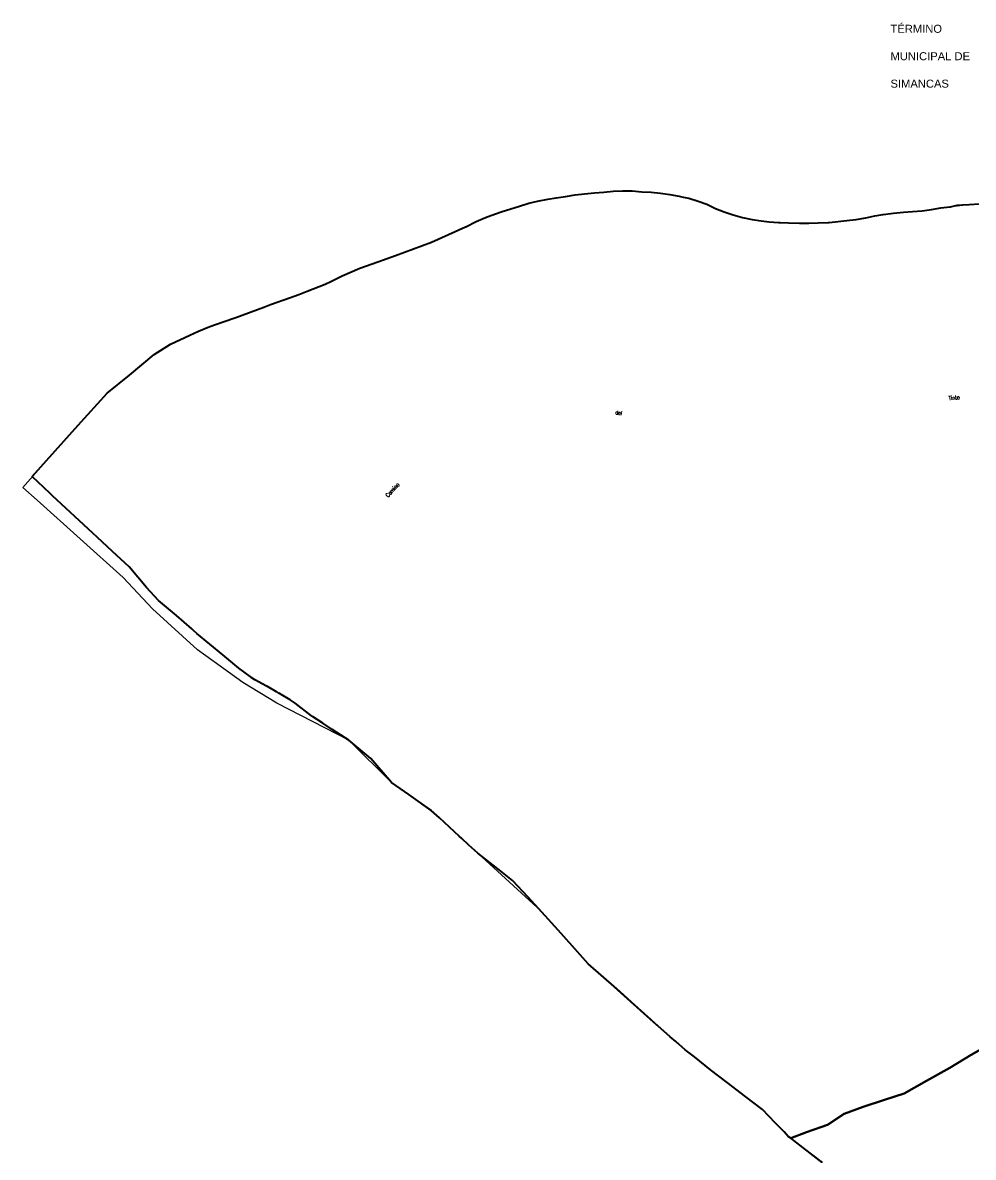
# Model space of a CAD drawing. Header units: metres. Extents: x 339638 to 364279, y 4598373 to 4630956.
# Drawn here: x 344680 to 347057, y 4600287 to 4603123 of the extents above; entities that cross this region are included whole.
import ezdxf
from ezdxf.enums import TextEntityAlignment as Align

# ---------------------------------------------------------------- set-up
doc = ezdxf.new("R2010")
doc.units = ezdxf.units.M
for name, color, linetype, lineweight in [('caminos', 1, 'Continuous', 0), ('poligonos_rusticos', 42, 'Continuous', 40), ('termino', 6, 'Continuous', 25), ('terminos_txt', 7, 'Continuous', 0)]:
    doc.layers.add(name, color=color, linetype=linetype, lineweight=lineweight)
doc.styles.add('caminos', font='simplex.shx', dxfattribs={"width": 0.75})
doc.styles.add('resto', font='arial.ttf')

msp = doc.modelspace()

# ---------------------------------------------------------------- linework, layer by layer
at = {"layer": 'poligonos_rusticos'}
for points in [[(347099.7, 4600570.8), (347052, 4600542.6), (346998.5, 4600510.3), (346940, 4600477.7), (346884.2, 4600446.2), (346834.9, 4600430.3), (346781.3, 4600412.6), (346734.4, 4600395.1), (346692.1, 4600368.1), (346639.8, 4600349.4), (346600.6, 4600334.3), (346594.5, 4600338.9), (346583.8, 4600350.1), (346581.4, 4600352.6), (346572.6, 4600361.8), (346561.6, 4600373.2), (346530, 4600406.1), (346488.3, 4600437.9), (346441.9, 4600473.5), (346400.2, 4600505.5), (346359.7, 4600538), (346336.8, 4600555.3), (346312.9, 4600575.9), (346299.5, 4600587.6), (346260.5, 4600621.7), (346243.2, 4600637.5), (346211.1, 4600666.8), (346165.9, 4600708.1), (346094.4, 4600770.6), (346060.9, 4600807.8), (346054, 4600815.4), (346019.1, 4600854.1), (345978.5, 4600899.4), (345943.7, 4600937), (345905.1, 4600978.5), (345875.8, 4601001.6), (345818.2, 4601047.1), (345795.9, 4601067.3), (345778.3, 4601083.5), (345771.7, 4601089.4), (345760, 4601100.2), (345722.2, 4601135), (345701.9, 4601153.6), (345645.4, 4601193.4), (345602.5, 4601223.7), (345565.6, 4601266.2), (345550.7, 4601283.3), (345495.9, 4601329), (345454.1, 4601356.3), (345431.1, 4601371.5), (345405.1, 4601388.7), (345402.7, 4601390.5), (345361.3, 4601421.7), (345349.3, 4601429.8), (345326.2, 4601443.7), (345322.4, 4601445.8), (345320.4, 4601447), (345315.5, 4601449.9), (345315.3, 4601450.1), (345292.5, 4601463.2), (345290.3, 4601464.3), (345260.7, 4601479.9), (345252, 4601486.3), (345248.7, 4601488.8), (345220.5, 4601509.6), (345180.6, 4601542.9), (345115.9, 4601595.9), (345107.4, 4601603.7), (345103.9, 4601606.9), (345102.9, 4601607.9), (345064.8, 4601640.8), (345020.2, 4601678.8), (344990.1, 4601710.8), (344946.2, 4601762.9), (344904.8, 4601800.9), (344866.2, 4601836.7), (344855.6, 4601846.6), (344755.1, 4601940.2), (344747.6, 4601947.3), (344734.8, 4601959.5), (344732.4, 4601961.7), (344720, 4601973.4), (344704.3, 4601988.1), (344818.8, 4602117), (344891.3, 4602196.4), (344947, 4602241.9), (345008.7, 4602293.4), (345049.8, 4602318.8), (345098.2, 4602341.7), (345119.6, 4602351.7), (345148.6, 4602363.2), (345181.5, 4602374.7), (345213.4, 4602385.7), (345283.2, 4602411.8), (345299.6, 4602418.1), (345347.5, 4602434.7), (345371.1, 4602443.6), (345391.3, 4602451.2), (345436.3, 4602468.7), (345450.6, 4602475.7), (345479.2, 4602489.7), (345523.1, 4602508.7), (345568, 4602524.7), (345612.4, 4602540.7), (345657.2, 4602557.2), (345702.1, 4602573.7), (345787.1, 4602612.1), (345788.4, 4602612.7), (345814.3, 4602625.7), (345831.8, 4602633.2), (345841.6, 4602636.9), (345876.2, 4602650.2), (345901.1, 4602657.7), (345922.1, 4602664.2), (345946, 4602671.7), (345967.4, 4602676.7), (345992.9, 4602681.2), (346014.3, 4602685.2), (346037.3, 4602688.2), (346061.2, 4602692.2), (346085.1, 4602694.7), (346110.1, 4602697.7), (346133, 4602699.2), (346156.5, 4602701.2), (346179.9, 4602702.7), (346204.4, 4602702.7), (346228.3, 4602700.2), (346251.3, 4602698.7), (346274.7, 4602696.3), (346298.6, 4602693.3), (346321.6, 4602688.8), (346331.4, 4602686.7), (346345.5, 4602683.8), (346369, 4602676.3), (346390.4, 4602668.8), (346412.4, 4602658.3), (346433.8, 4602649.9), (346456.8, 4602642.4), (346479.7, 4602635.9), (346503.7, 4602630.4), (346526.6, 4602627.4), (346546.6, 4602624.9), (346570, 4602623.2), (346574.5, 4602622.9), (346595, 4602622.4), (346622.4, 4602621.4), (346645.8, 4602621.4), (346669.3, 4602621.9), (346693.7, 4602623), (346696.2, 4602623.2), (346740.6, 4602628.5), (346764.1, 4602631), (346788, 4602635), (346811, 4602640), (346830.9, 4602643.5), (346831.4, 4602643.5), (346857.8, 4602646.5), (346882.3, 4602649), (346905.2, 4602650.5), (346929.2, 4602652.5), (346952.1, 4602655.5), (346975.5, 4602659.5), (346998.6, 4602662.4), (346999.6, 4602662.6), (347017, 4602666.1), (347029.6, 4602667.6), (347047, 4602667.8), (347072.1, 4602669.5)], [(346679.5, 4600274), (346600.6, 4600334.3), (346639.8, 4600349.4), (346692.1, 4600368.1), (346734.4, 4600395.1), (346781.3, 4600412.6), (346834.9, 4600430.3), (346884.2, 4600446.2), (346940, 4600477.7), (346998.5, 4600510.3), (347052, 4600542.6), (347099.7, 4600570.8)]]:
    msp.add_lwpolyline(points, dxfattribs=at)
at = {"layer": 'termino'}
for points in [[(344680.4, 4601961.1), (344833.6, 4602133.7), (344891.3, 4602196.4), (344947, 4602241.9), (345008.7, 4602293.4), (345049.8, 4602318.8), (345098.2, 4602341.7), (345119.6, 4602351.7), (345148.6, 4602363.2), (345181.5, 4602374.7), (345213.4, 4602385.7), (345283.2, 4602411.8), (345299.6, 4602418.1), (345347.5, 4602434.7), (345391.3, 4602451.2), (345436.3, 4602468.7), (345479.2, 4602489.7), (345523.1, 4602508.7), (345568, 4602524.7), (345612.4, 4602540.7), (345657.2, 4602557.2), (345702.1, 4602573.7), (345788.4, 4602612.7), (345814.3, 4602625.7), (345831.8, 4602633.2), (345876.2, 4602650.2), (345901.1, 4602657.7), (345922.1, 4602664.2), (345946, 4602671.7), (345967.4, 4602676.7), (345992.9, 4602681.2), (346014.3, 4602685.2), (346037.3, 4602688.2), (346061.2, 4602692.2), (346085.1, 4602694.7), (346110.1, 4602697.7), (346133, 4602699.2), (346156.5, 4602701.2), (346179.9, 4602702.7), (346204.4, 4602702.7), (346228.3, 4602700.2), (346251.3, 4602698.7), (346274.7, 4602696.3), (346298.6, 4602693.3), (346321.6, 4602688.8), (346345.5, 4602683.8), (346369, 4602676.3), (346390.4, 4602668.8), (346412.4, 4602658.3), (346433.8, 4602649.9), (346456.8, 4602642.4), (346479.7, 4602635.9), (346503.7, 4602630.4), (346526.6, 4602627.4), (346546.6, 4602624.9), (346574.5, 4602622.9), (346595, 4602622.4), (346622.4, 4602621.4), (346645.8, 4602621.4), (346669.3, 4602621.9), (346693.7, 4602623), (346740.6, 4602628.5), (346764.1, 4602631), (346788, 4602635), (346811, 4602640), (346830.9, 4602643.5), (346857.8, 4602646.5), (346882.3, 4602649), (346905.2, 4602650.5), (346929.2, 4602652.5), (346952.1, 4602655.5), (346975.5, 4602659.5), (347003, 4602662.9), (347022.9, 4602665.5), (347047, 4602667.8), (347072.1, 4602669.5)], [(346679.6, 4600273.6), (346594.5, 4600338.9), (346530, 4600406.1), (346409.4, 4600498.3), (346334.1, 4600557.5), (346257, 4600624.7), (346094.4, 4600770.6), (345976.2, 4600902.1), (345818.2, 4601047.1), (345702.2, 4601153.3), (345602.5, 4601223.7), (345495.9, 4601329), (345315.6, 4601421.7), (345230.4, 4601473.8), (345117.4, 4601555), (345005.2, 4601657.6), (344931.2, 4601736.2), (344716.5, 4601929.4), (344680.4, 4601961.1)]]:
    msp.add_lwpolyline(points, dxfattribs=at)

# ---------------------------------------------------------------- texts
at = {"layer": 'caminos', "style": 'caminos', "width": 0.75}
for s, rotation, p in [('Tinto', 5.906, (346996.2, 4602176)), ('del', -6.1798, (346161.2, 4602140.4)), ('Camino', 47.3945, (345596, 4601933.4))]:
    msp.add_text(s, height=10, rotation=rotation, dxfattribs=at).set_placement(p, align=Align.BOTTOM_LEFT)
at = {"layer": 'terminos_txt', "style": 'resto'}
for s, p in [('TÉRMINO', (346850, 4603097.3)), ('MUNICIPAL DE', (346850, 4603028.7)), ('SIMANCAS', (346850, 4602960.2))]:
    msp.add_text(s, height=20, dxfattribs=at).set_placement(p)

doc.saveas('drawing.dxf')
